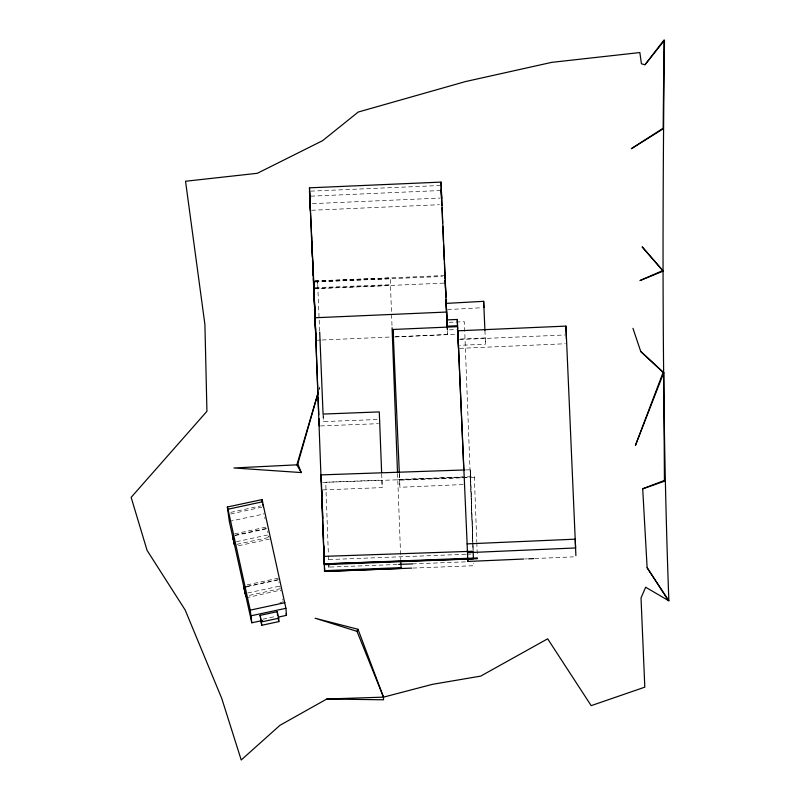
<?xml version="1.0" encoding="UTF-8"?>
<svg xmlns="http://www.w3.org/2000/svg" width="800" height="800" viewBox="0 0 800 800"><rect width="100%" height="100%" fill="white"/><g stroke="black" fill="none" stroke-linecap="round" stroke-linejoin="round"><path stroke-width="0.6" stroke-dasharray="4 3" d="M230.77 512.35L260.66 505.92M230.64 513.98L262.17 507.08M229.32 521.41L264 513.96L263.86 513.23M234.58 533.87L266.86 526.93M234.91 535.24L267.19 528.3M235.11 535.53L267.39 528.59M236.47 541.69L267.55 535.01M236.86 544.34L269.14 537.4M238.45 545.74L269.54 539.06M247.08 584.88L278.17 578.2L277.63 575.76M247.42 586.25L278.5 579.57M246.42 586.79L277.5 580.12M247.78 592.96L280.06 586.02M249.36 595.35L280.45 588.67M246.17 597.78L280.8 590.06M279.79 602.58L283.38 601.81M262.94 619.16L276.38 616.28M447.53 309.61L481.48 307.74M310.7 191.14L439.79 185.52M310.9 196.17L439.98 190.55M312.43 203.65L440.27 198.08M311.57 210.27L439.41 204.7M314.95 281.17L444.9 275.53M314.98 281.99L442.46 276.46M314 288.76L444.06 283.11M317.25 340.21L320.97 340.04M322.21 339.99L390.47 337.02M395.44 336.8L447.56 334.53L447.43 330.98M394.58 336.95L456.61 334.25M460.61 339L485.26 337.93L485.5 344.21L459.62 345.33M459.4 339.56L565.03 334.96M459.74 348.35L565.37 343.75M463.18 484.53L399.9 487.29L399.61 479.75L462.89 477M524.97 558.97L527.46 558.86M534.91 558.54L573.44 556.86M314.87 280.9L390.21 277.91L392.06 327.28M314.68 281.19L317.58 281.07L319.62 330.86M314.9 281.66L390.24 278.67M315.13 287.69L390.47 284.69M315.16 288.44L390.5 285.45M314.97 288.72L317.87 288.6L317.58 281.07M449.15 322.31L464.37 321.73L473.1 550.3M449.44 329.84L456.46 329.57M323.1 415.39L323.36 421.6L378.35 419.48M320.5 425.92L378.5 423.67M474.37 477.32L397.8 480.24L397.77 479.49L474.34 476.57L476.8 541.91M322.98 489.91L382.21 487.61L381.92 480.08L325.72 482.26L328.4 554.63M465.76 554.29L328.57 559.57L328.66 561.72M467 554.25L471.99 554.06M330.11 567.05L397.45 564.47M412.42 563.89L466.05 561.83M412.88 568.06L473.69 565.73L473.59 563.24M465.37 469.94L470.34 469.76L472.83 541.5M322.7 482.38L470.63 477.3M269.01 537.03L268.73 535.96L268.88 536.58M280.04 587.23L279.77 586.08M264.72 517.2L265.07 518.82M280.85 590.33L281.01 591.05M282.75 598.94L283.06 600.38M268 532.76L267.65 531.05M279.04 582.74L278.87 581.9M484.94 330.61L485.5 344.21M447.4 330.82L447.56 334.53M399.34 473.54L399.61 479.75M399.3 473.62L399.9 487.29M381.68 473.88L382.21 487.61M476.82 542.66L477.33 556.23M397.55 473.61L400.77 559.61M328.43 555.83L328.68 562.11M323.07 414.07L323.36 421.6M472.87 542.73L473.12 550.14M470.34 469.76L473.09 550.01M319.74 387.06L319.06 389.46L319.74 387.06"/><path stroke-width="1.2" d="M662.95 128.39L631.34 148.7L663.15 128.84L664.02 40L644.99 64.76L641.43 63.79L639.86 52.55L551.73 62.36L465.61 81.54L358.24 112.04L322.62 140.65L257.32 173.3L185.54 181.25L204.92 324.6L206.93 411.3L131.14 497.37L147.09 550.41L185.2 610.06L221.77 698.48L241.22 760L279.95 725.32L326.78 699.01L383.5 697.14L432.46 684.33L480.68 676.12L547.67 638.81L591.17 705.65L644.81 687.16L641.02 597.98L645.64 587.23L668.86 600.8C661.96 414.06 662.21 227.1 664.49 40.28L644.99 64.76M278.11 617.15L286.48 615.35L285.93 608.3L262.04 499.6L227.34 507.01L229.32 521.41L251.81 622.8L262.57 620.49M262 499.65L262.5 502.58M297.79 463.9L318.03 393.06L296.89 464.83L301.26 472.57L233.95 467.97L296.89 464.83L297.79 463.9L301.26 472.57M640.75 351.49L663.11 372.43L635.41 445.48L663.75 372.62L640.75 351.49L632.95 328.33M357.01 631.35L358.03 629.3L315.1 618.22L357.01 631.35L383.5 697.14L383.51 699.79L326.78 699.01M662.48 270.7L639.97 280.57L663.24 271.12L642.26 246.98L663.24 271.12M668.35 600.48L647.13 567.72L642.7 488.81L664.43 480.43L663.75 372.62L663.11 372.43M642.7 488.81L664.93 481.05L664.43 480.43M227.36 507.05L227.98 509.22L262.65 501.77M244.02 587.31L246.42 586.79M251.81 622.8L250.24 610.13L284.92 602.68M251.25 615.75L285.93 608.3M260.16 615.36L277.26 611.68L278.71 618.22L278.84 621.61L261.73 625.28L260.16 615.36L261.73 625.28M261.6 621.9L278.71 618.22M484.94 330.61L483.66 301.32L446.08 303.4L447 319.91L457.28 319.45L463.83 470.5M447.24 326.19L457.52 325.73L457.28 319.45M310.33 210.32L309.47 187.83L441.02 182.1L447.38 329.8M313.71 281.22L317.98 394.79M444.9 275.53L445.11 277.99M313.75 282.04L309.46 191.2M315.68 332.83L316.01 340.26L315.14 317.76L446.7 312.04M393.25 334.85L393.05 329.47L457.57 326.66L457.65 328.81M458.5 348.4L457.82 330.82L565.94 326.11L575.58 547.96L467.47 552.67M523.73 559.02L467.81 561.46L467.13 543.88L575.25 539.17L575.88 555.65M528.7 558.81L533.67 558.59M324.25 563.9L477.4 557.94L477.43 558.69L324.28 564.66L323.96 556.37L473.13 551.25L473.42 558.78L324.25 563.9L321.17 474.88L464.13 469.98M401.11 568.4L401.08 567.64L324.51 570.68L324.54 571.44L401.11 568.4L400.89 562.66M398.7 564.42L412.42 563.89M411.64 568.11L324.77 571.45L324.63 567.74M647.13 567.72L668.86 600.8M358.03 629.3L383.5 697.14M286.09 613.66L286.48 615.35M263.37 506.83L262.85 504.38M278.1 618.25L278.84 621.61M227.98 509.22L250.24 610.13M245.55 594.56L243.85 587.05L245.78 596.12L245.62 594.89M234.25 543.29L232.51 535.76L234.47 544.85L234.31 543.63M277.26 611.68L277.56 615.47M457.82 330.82L467.13 543.88M467.7 558.97L467.81 561.46M441.19 189.18L441.83 205.49M442 207.74L442.6 222.89M442.81 226.3L443.41 241.54M443.62 244.86L444.22 260.19M444.38 262.18L445.06 278.33M445.19 280.73L445.87 296.89M446 299.29L447.18 327.93L447.08 325.57M446.79 317.92L446.9 320.4M393.05 329.47L399.29 472.3M309.47 187.83L315.14 317.76M311.41 235.07L311.57 238.79M311.68 241.26L312.38 257.35M312.49 259.82L313.2 275.91M313.3 278.38L315.57 330.36M319.69 332.03L323.07 414.07L379.28 411.9L381.63 472.64M318.09 397.28L318.8 414.74M318.96 418.48L319.27 425.97M565.94 326.11L566.44 339.3M483.66 301.32L483.9 307.6M445.18 279.92L445.83 296.96M446.01 301.41L446.1 303.9M441.02 182.1L441.66 198.68M441.22 190.49L441.51 198.03M392.08 327.77L397.5 472.36M400.82 560.86L400.85 561.61M328.74 563.87L328.86 567.1M321.75 489.95L321.98 496.13M322.25 503.54L322.8 518.35M323.08 525.76L323.58 539.34M323.81 545.52L324.4 561.57M321.17 474.88L321.46 482.42M313.63 280.95L324.54 571.44"/></g></svg>
